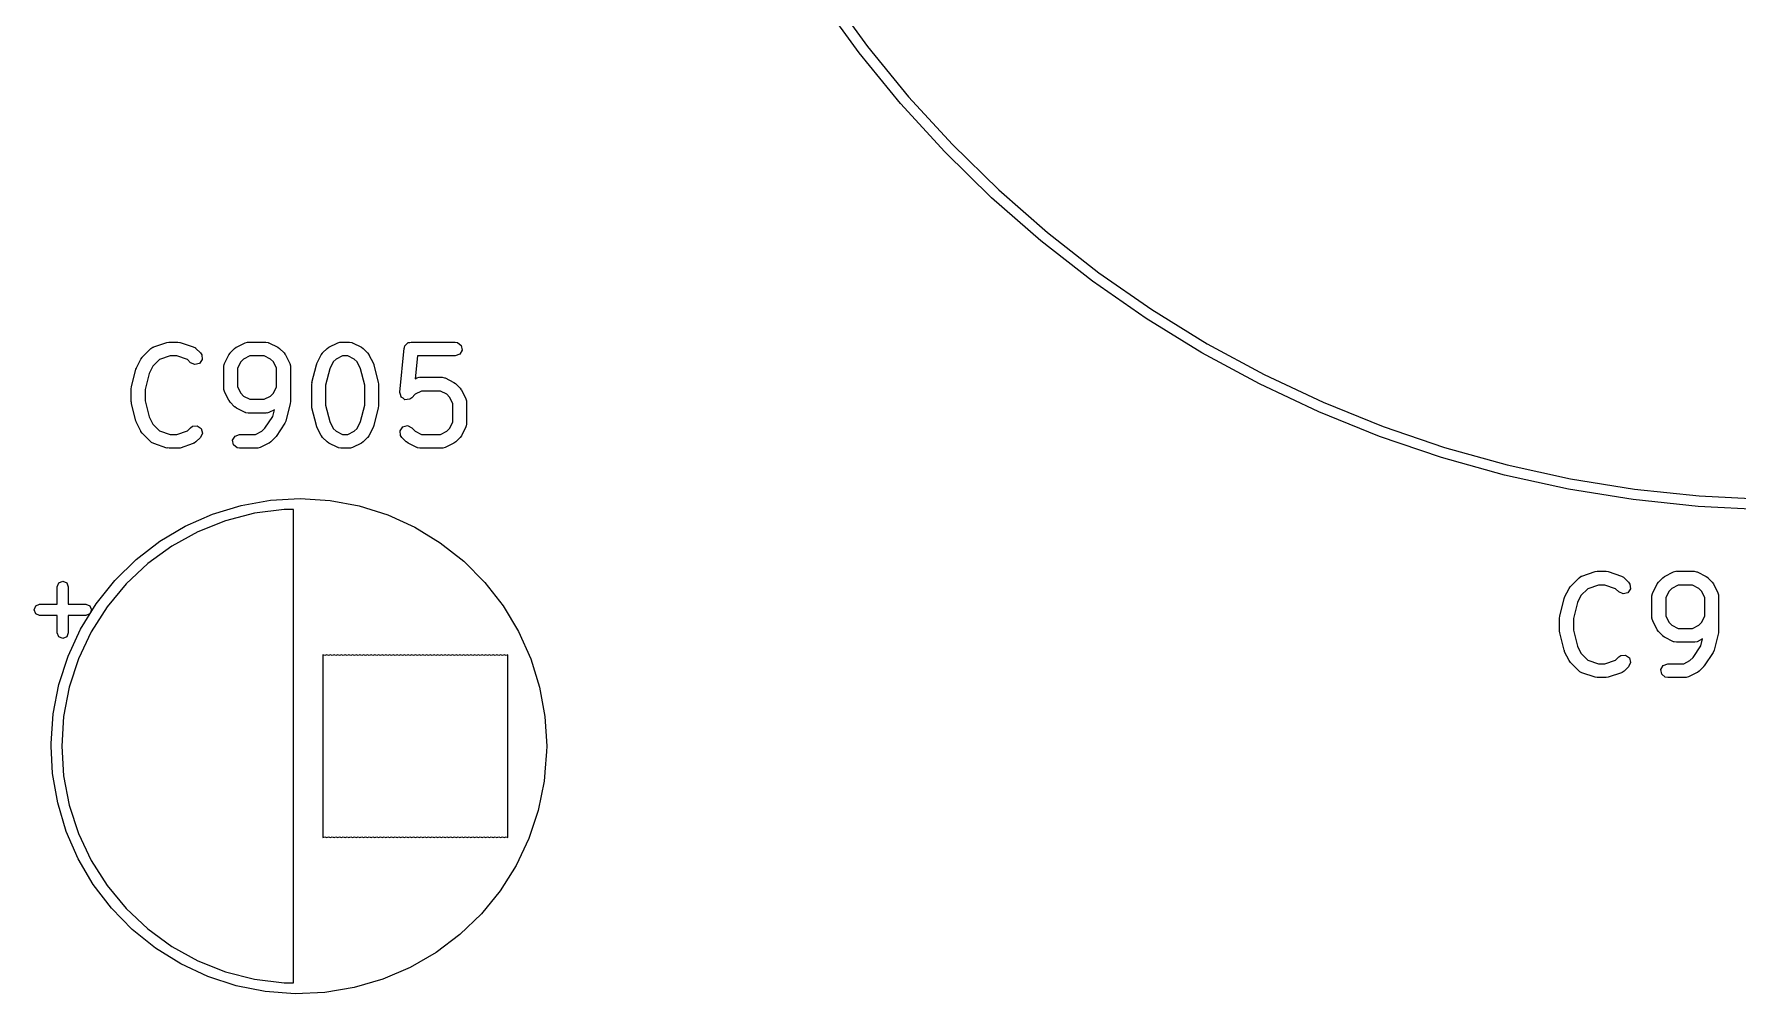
# Model space of a CAD drawing. Extents: x 77.7 to 161.9, y -134 to -51.5.
# Drawn here: x 123.67 to 142.1, y -134 to -123.61 of the extents above; entities that cross this region are included whole.
import ezdxf

# ---------------------------------------------------------------- set-up
doc = ezdxf.new("R2010")
doc.units = 0
doc.layers.add('BLACK', color=7, linetype='CONTINUOUS')

msp = doc.modelspace()

# ---------------------------------------------------------------- linework, layer by layer
at = {"layer": 'BLACK', "linetype": 'CONTINUOUS'}
for p, q in [((132.597, -123.817), (132.181, -123.244)), ((132.276, -123.179), (132.688, -123.747)), ((133.045, -124.366), (132.597, -123.817)), ((132.688, -123.747), (133.132, -124.291)), ((133.522, -124.889), (133.045, -124.366)), ((133.132, -124.291), (133.605, -124.809)), ((134.029, -125.384), (133.522, -124.889)), ((133.605, -124.809), (134.107, -125.3)), ((134.107, -125.3), (134.635, -125.762)), ((134.561, -125.851), (134.029, -125.384)), ((135.12, -126.287), (134.561, -125.851)), ((134.635, -125.762), (135.188, -126.195)), ((135.188, -126.195), (135.764, -126.595)), ((135.701, -126.691), (135.12, -126.287)), ((135.764, -126.595), (136.362, -126.963)), ((136.304, -127.062), (135.701, -126.691)), ((124.966, -126.997), (125.108, -126.949)), ((125.108, -126.949), (125.131, -126.946)), ((125.131, -126.946), (125.132, -126.945)), ((125.132, -126.945), (125.227, -126.945)), ((125.227, -126.945), (125.249, -126.949)), ((125.249, -126.949), (125.251, -126.949)), ((125.251, -126.949), (125.394, -126.997)), ((125.86, -127.001), (125.956, -126.953)), ((125.956, -126.953), (125.981, -126.946)), ((125.981, -126.946), (125.985, -126.947)), ((125.985, -126.947), (125.989, -126.945)), ((125.989, -126.945), (126.18, -126.945)), ((126.18, -126.945), (126.205, -126.95)), ((126.205, -126.95), (126.209, -126.953)), ((126.209, -126.953), (126.213, -126.953)), ((126.213, -126.953), (126.309, -127.001)), ((126.86, -127.001), (126.956, -126.953)), ((126.956, -126.953), (126.981, -126.946)), ((126.981, -126.946), (126.985, -126.947)), ((126.985, -126.947), (126.989, -126.945)), ((126.989, -126.945), (127.085, -126.945)), ((127.085, -126.945), (127.11, -126.95)), ((127.11, -126.95), (127.114, -126.953)), ((127.114, -126.953), (127.118, -126.953)), ((127.118, -126.953), (127.213, -127.001)), ((127.684, -126.988), (127.695, -126.977)), ((127.695, -126.977), (127.703, -126.963)), ((127.703, -126.963), (127.713, -126.959)), ((127.713, -126.959), (127.72, -126.952)), ((127.72, -126.952), (127.736, -126.951)), ((127.736, -126.951), (127.751, -126.945)), ((127.751, -126.945), (128.227, -126.945)), ((128.227, -126.945), (128.253, -126.95)), ((128.253, -126.95), (128.292, -126.983)), ((128.292, -126.983), (128.301, -127.033)), ((136.362, -126.963), (136.979, -127.297)), ((124.779, -127.225), (124.827, -127.13)), ((124.827, -127.13), (124.84, -127.112)), ((124.84, -127.112), (124.841, -127.11)), ((124.841, -127.11), (124.936, -127.015)), ((124.936, -127.015), (124.958, -127)), ((125.03, -127.134), (124.956, -127.208)), ((124.958, -127), (124.962, -127)), ((124.962, -127), (124.966, -126.997)), ((125.144, -127.095), (125.03, -127.134)), ((125.215, -127.095), (125.144, -127.095)), ((125.33, -127.134), (125.215, -127.095)), ((125.365, -127.169), (125.33, -127.134)), ((125.411, -127.19), (125.365, -127.169)), ((125.394, -126.997), (125.417, -127.009)), ((125.417, -127.009), (125.419, -127.013)), ((125.419, -127.013), (125.423, -127.015)), ((125.423, -127.015), (125.471, -127.063)), ((125.49, -127.135), (125.461, -127.177)), ((125.471, -127.063), (125.486, -127.084)), ((125.486, -127.084), (125.49, -127.135)), ((125.732, -127.177), (125.779, -127.082)), ((125.779, -127.082), (125.793, -127.064)), ((125.793, -127.063), (125.841, -127.015)), ((125.793, -127.064), (125.793, -127.063)), ((125.841, -127.015), (125.859, -127.002)), ((125.859, -127.002), (125.86, -127.001)), ((125.908, -127.16), (125.874, -127.229)), ((125.938, -127.13), (125.908, -127.16)), ((126.007, -127.095), (125.938, -127.13)), ((126.162, -127.095), (126.007, -127.095)), ((126.231, -127.13), (126.162, -127.095)), ((126.261, -127.16), (126.231, -127.13)), ((126.295, -127.229), (126.261, -127.16)), ((126.309, -127.001), (126.327, -127.014)), ((126.327, -127.014), (126.328, -127.015)), ((126.328, -127.015), (126.376, -127.063)), ((126.376, -127.063), (126.389, -127.081)), ((126.389, -127.081), (126.39, -127.082)), ((126.39, -127.082), (126.437, -127.177)), ((126.732, -127.177), (126.779, -127.082)), ((126.779, -127.082), (126.793, -127.064)), ((126.793, -127.063), (126.841, -127.015)), ((126.793, -127.064), (126.793, -127.063)), ((126.841, -127.015), (126.859, -127.002)), ((126.859, -127.002), (126.86, -127.001)), ((126.908, -127.16), (126.87, -127.237)), ((126.938, -127.13), (126.908, -127.16)), ((127.007, -127.095), (126.938, -127.13)), ((127.067, -127.095), (127.007, -127.095)), ((127.135, -127.13), (127.067, -127.095)), ((127.166, -127.16), (127.135, -127.13)), ((127.204, -127.237), (127.166, -127.16)), ((127.213, -127.001), (127.231, -127.014)), ((127.231, -127.014), (127.233, -127.015)), ((127.233, -127.015), (127.28, -127.063)), ((127.28, -127.063), (127.293, -127.081)), ((127.293, -127.081), (127.294, -127.082)), ((127.294, -127.082), (127.342, -127.177)), ((127.629, -127.489), (127.677, -127.013)), ((127.677, -127.007), (127.679, -127.005)), ((127.678, -127.009), (127.677, -127.007)), ((127.677, -127.013), (127.678, -127.009)), ((127.679, -127.005), (127.684, -126.988)), ((127.819, -127.095), (127.794, -127.344)), ((128.227, -127.095), (127.819, -127.095)), ((128.276, -127.078), (128.227, -127.095)), ((128.301, -127.033), (128.276, -127.078)), ((136.928, -127.399), (136.304, -127.062)), ((124.726, -127.431), (124.774, -127.24)), ((124.774, -127.24), (124.779, -127.228)), ((124.779, -127.228), (124.779, -127.225)), ((124.917, -127.285), (124.874, -127.458)), ((124.956, -127.208), (124.917, -127.285)), ((125.461, -127.177), (125.411, -127.19)), ((125.724, -127.211), (125.728, -127.185)), ((125.724, -127.449), (125.724, -127.211)), ((125.728, -127.185), (125.731, -127.182)), ((125.731, -127.182), (125.732, -127.177)), ((125.874, -127.229), (125.874, -127.431)), ((126.295, -127.431), (126.295, -127.229)), ((126.437, -127.177), (126.445, -127.202)), ((126.445, -127.202), (126.444, -127.207)), ((126.444, -127.207), (126.445, -127.211)), ((126.445, -127.211), (126.445, -127.592)), ((126.678, -127.383), (126.726, -127.193)), ((126.726, -127.193), (126.731, -127.181)), ((126.731, -127.181), (126.732, -127.177)), ((126.87, -127.237), (126.826, -127.411)), ((127.248, -127.411), (127.204, -127.237)), ((127.342, -127.177), (127.346, -127.19)), ((127.346, -127.19), (127.348, -127.193)), ((127.348, -127.193), (127.395, -127.383)), ((127.794, -127.344), (127.813, -127.334)), ((127.813, -127.334), (127.838, -127.327)), ((127.838, -127.327), (127.842, -127.328)), ((127.842, -127.328), (127.846, -127.326)), ((127.846, -127.326), (128.085, -127.326)), ((128.085, -127.326), (128.11, -127.331)), ((128.11, -127.331), (128.114, -127.334)), ((128.114, -127.334), (128.118, -127.334)), ((128.118, -127.334), (128.213, -127.382)), ((136.979, -127.297), (137.615, -127.596)), ((124.724, -127.449), (124.726, -127.434)), ((124.724, -127.592), (124.724, -127.449)), ((124.726, -127.434), (124.726, -127.431)), ((124.874, -127.458), (124.874, -127.583)), ((125.725, -127.453), (125.724, -127.449)), ((125.724, -127.458), (125.725, -127.453)), ((125.732, -127.482), (125.724, -127.458)), ((125.779, -127.578), (125.732, -127.482)), ((125.874, -127.431), (125.908, -127.5)), ((125.908, -127.5), (125.938, -127.53)), ((125.938, -127.53), (126.007, -127.564)), ((126.162, -127.564), (126.231, -127.53)), ((126.231, -127.53), (126.261, -127.5)), ((126.261, -127.5), (126.295, -127.431)), ((126.676, -127.401), (126.679, -127.387)), ((126.676, -127.639), (126.676, -127.401)), ((126.679, -127.387), (126.678, -127.383)), ((126.826, -127.411), (126.826, -127.63)), ((127.248, -127.63), (127.248, -127.411)), ((127.395, -127.383), (127.396, -127.398)), ((127.396, -127.398), (127.398, -127.401)), ((127.398, -127.401), (127.398, -127.639)), ((127.629, -127.49), (127.629, -127.489)), ((127.635, -127.514), (127.629, -127.49)), ((127.629, -127.49), (127.629, -127.49)), ((127.642, -127.539), (127.635, -127.514)), ((127.642, -127.54), (127.642, -127.539)), ((127.642, -127.539), (127.642, -127.539)), ((127.796, -127.511), (127.757, -127.55)), ((127.864, -127.476), (127.796, -127.511)), ((128.067, -127.476), (127.864, -127.476)), ((128.135, -127.511), (128.067, -127.476)), ((128.166, -127.541), (128.135, -127.511)), ((128.213, -127.382), (128.231, -127.395)), ((128.231, -127.395), (128.233, -127.396)), ((128.233, -127.396), (128.28, -127.444)), ((128.28, -127.444), (128.293, -127.462)), ((128.293, -127.462), (128.294, -127.463)), ((128.294, -127.463), (128.342, -127.558)), ((137.568, -127.701), (136.928, -127.399)), ((124.725, -127.595), (124.724, -127.592)), ((124.726, -127.61), (124.725, -127.595)), ((124.774, -127.8), (124.726, -127.61)), ((124.874, -127.583), (124.917, -127.756)), ((125.781, -127.579), (125.779, -127.578)), ((125.793, -127.597), (125.781, -127.579)), ((125.841, -127.645), (125.793, -127.597)), ((125.842, -127.646), (125.841, -127.645)), ((125.861, -127.659), (125.842, -127.646)), ((125.956, -127.707), (125.861, -127.659)), ((125.96, -127.707), (125.956, -127.707)), ((125.964, -127.71), (125.96, -127.707)), ((125.989, -127.714), (125.964, -127.71)), ((126.18, -127.714), (125.989, -127.714)), ((126.007, -127.564), (126.162, -127.564)), ((126.184, -127.713), (126.18, -127.714)), ((126.188, -127.714), (126.184, -127.713)), ((126.213, -127.707), (126.188, -127.714)), ((126.272, -127.677), (126.213, -127.707)), ((126.253, -127.751), (126.272, -127.677)), ((126.443, -127.61), (126.395, -127.8)), ((126.445, -127.592), (126.443, -127.607)), ((126.443, -127.607), (126.443, -127.61)), ((126.677, -127.643), (126.676, -127.639)), ((126.678, -127.658), (126.677, -127.643)), ((126.726, -127.848), (126.678, -127.658)), ((126.826, -127.63), (126.87, -127.804)), ((127.204, -127.804), (127.248, -127.63)), ((127.395, -127.658), (127.348, -127.848)), ((127.398, -127.639), (127.395, -127.654)), ((127.395, -127.654), (127.395, -127.658)), ((127.663, -127.554), (127.642, -127.54)), ((127.683, -127.569), (127.663, -127.554)), ((127.684, -127.569), (127.683, -127.569)), ((127.709, -127.567), (127.684, -127.569)), ((127.684, -127.569), (127.684, -127.569)), ((127.734, -127.565), (127.709, -127.567)), ((127.735, -127.565), (127.734, -127.565)), ((127.757, -127.55), (127.735, -127.565)), ((127.735, -127.565), (127.735, -127.565)), ((128.2, -127.61), (128.166, -127.541)), ((128.2, -127.812), (128.2, -127.61)), ((128.342, -127.558), (128.35, -127.583)), ((128.35, -127.583), (128.348, -127.588)), ((128.348, -127.588), (128.35, -127.592)), ((128.35, -127.592), (128.35, -127.83)), ((138.225, -127.966), (137.568, -127.701)), ((137.615, -127.596), (138.265, -127.858)), ((124.776, -127.803), (124.774, -127.8)), ((124.779, -127.816), (124.776, -127.803)), ((124.827, -127.911), (124.779, -127.816)), ((124.917, -127.756), (124.956, -127.833)), ((124.956, -127.833), (125.03, -127.907)), ((125.03, -127.907), (125.144, -127.945)), ((125.215, -127.945), (125.33, -127.907)), ((125.33, -127.907), (125.365, -127.872)), ((125.365, -127.872), (125.386, -127.857)), ((125.386, -127.857), (125.437, -127.853)), ((125.437, -127.853), (125.479, -127.882)), ((125.479, -127.882), (125.493, -127.932)), ((126.135, -127.911), (126.169, -127.877)), ((126.169, -127.877), (126.253, -127.751)), ((126.385, -127.824), (126.29, -127.967)), ((126.395, -127.8), (126.385, -127.823)), ((126.385, -127.823), (126.385, -127.824)), ((126.728, -127.851), (126.726, -127.848)), ((126.732, -127.863), (126.728, -127.851)), ((126.779, -127.959), (126.732, -127.863)), ((126.87, -127.804), (126.908, -127.881)), ((126.908, -127.881), (126.938, -127.911)), ((127.135, -127.911), (127.166, -127.881)), ((127.166, -127.881), (127.204, -127.804)), ((127.342, -127.863), (127.294, -127.959)), ((127.348, -127.848), (127.342, -127.86)), ((127.342, -127.86), (127.342, -127.863)), ((127.631, -127.906), (127.661, -127.864)), ((127.636, -127.957), (127.631, -127.906)), ((127.661, -127.864), (127.71, -127.85)), ((127.71, -127.85), (127.757, -127.872)), ((127.757, -127.872), (127.796, -127.911)), ((128.135, -127.911), (128.166, -127.881)), ((128.166, -127.881), (128.2, -127.812)), ((128.342, -127.863), (128.294, -127.959)), ((128.343, -127.859), (128.342, -127.863)), ((128.345, -127.856), (128.343, -127.859)), ((128.35, -127.83), (128.345, -127.856)), ((138.265, -127.858), (138.93, -128.085)), ((124.828, -127.912), (124.827, -127.911)), ((124.841, -127.931), (124.828, -127.912)), ((124.936, -128.026), (124.841, -127.931)), ((124.94, -128.028), (124.936, -128.026)), ((124.943, -128.032), (124.94, -128.028)), ((124.966, -128.044), (124.943, -128.032)), ((125.108, -128.092), (124.966, -128.044)), ((125.11, -128.091), (125.108, -128.092)), ((125.132, -128.095), (125.11, -128.091)), ((125.144, -127.945), (125.215, -127.945)), ((125.394, -128.044), (125.251, -128.092)), ((125.397, -128.041), (125.394, -128.044)), ((125.402, -128.041), (125.397, -128.041)), ((125.423, -128.026), (125.402, -128.041)), ((125.471, -127.978), (125.423, -128.026)), ((125.493, -127.932), (125.471, -127.978)), ((125.82, -128.007), (125.846, -127.963)), ((125.829, -128.058), (125.82, -128.007)), ((125.868, -128.091), (125.829, -128.058)), ((125.846, -127.963), (125.894, -127.945)), ((125.894, -128.095), (125.868, -128.091)), ((125.894, -127.945), (126.067, -127.945)), ((126.067, -127.945), (126.135, -127.911)), ((126.118, -128.087), (126.093, -128.095)), ((126.213, -128.04), (126.118, -128.087)), ((126.214, -128.039), (126.213, -128.04)), ((126.233, -128.026), (126.214, -128.039)), ((126.28, -127.978), (126.233, -128.026)), ((126.282, -127.975), (126.28, -127.978)), ((126.29, -127.967), (126.282, -127.975)), ((126.781, -127.96), (126.779, -127.959)), ((126.793, -127.978), (126.781, -127.96)), ((126.841, -128.026), (126.793, -127.978)), ((126.842, -128.026), (126.841, -128.026)), ((126.861, -128.04), (126.842, -128.026)), ((126.956, -128.087), (126.861, -128.04)), ((126.938, -127.911), (127.007, -127.945)), ((126.96, -128.088), (126.956, -128.087)), ((126.964, -128.091), (126.96, -128.088)), ((126.989, -128.095), (126.964, -128.091)), ((127.007, -127.945), (127.067, -127.945)), ((127.067, -127.945), (127.135, -127.911)), ((127.118, -128.087), (127.093, -128.095)), ((127.213, -128.04), (127.118, -128.087)), ((127.214, -128.039), (127.213, -128.04)), ((127.233, -128.026), (127.214, -128.039)), ((127.28, -127.978), (127.233, -128.026)), ((127.281, -127.977), (127.28, -127.978)), ((127.294, -127.959), (127.281, -127.977)), ((127.651, -127.978), (127.636, -127.957)), ((127.698, -128.026), (127.651, -127.978)), ((127.7, -128.026), (127.698, -128.026)), ((127.718, -128.04), (127.7, -128.026)), ((127.813, -128.087), (127.718, -128.04)), ((127.796, -127.911), (127.864, -127.945)), ((127.817, -128.088), (127.813, -128.087)), ((127.821, -128.091), (127.817, -128.088)), ((127.846, -128.095), (127.821, -128.091)), ((127.864, -127.945), (128.067, -127.945)), ((128.067, -127.945), (128.135, -127.911)), ((128.118, -128.087), (128.093, -128.095)), ((128.213, -128.04), (128.118, -128.087)), ((128.214, -128.039), (128.213, -128.04)), ((128.233, -128.026), (128.214, -128.039)), ((128.28, -127.978), (128.233, -128.026)), ((128.281, -127.977), (128.28, -127.978)), ((128.294, -127.959), (128.281, -127.977)), ((138.896, -128.195), (138.225, -127.966)), ((138.93, -128.085), (139.606, -128.273)), ((125.227, -128.095), (125.132, -128.095)), ((125.229, -128.095), (125.227, -128.095)), ((125.251, -128.092), (125.229, -128.095)), ((126.085, -128.095), (125.894, -128.095)), ((126.089, -128.094), (126.085, -128.095)), ((126.093, -128.095), (126.089, -128.094)), ((127.085, -128.095), (126.989, -128.095)), ((127.089, -128.094), (127.085, -128.095)), ((127.093, -128.095), (127.089, -128.094)), ((128.085, -128.095), (127.846, -128.095)), ((128.089, -128.094), (128.085, -128.095)), ((128.093, -128.095), (128.089, -128.094)), ((139.578, -128.385), (138.896, -128.195)), ((139.606, -128.273), (140.291, -128.424)), ((140.27, -128.537), (139.578, -128.385)), ((140.291, -128.424), (140.984, -128.536)), ((126.229, -128.656), (126.551, -128.638)), ((126.551, -128.638), (126.873, -128.659)), ((140.969, -128.65), (140.27, -128.537)), ((140.984, -128.536), (141.682, -128.61)), ((141.682, -128.61), (142.383, -128.644)), ((125.308, -128.937), (125.603, -128.806)), ((125.603, -128.806), (125.911, -128.712)), ((126.056, -128.798), (125.744, -128.878)), ((125.911, -128.712), (126.229, -128.656)), ((126.376, -128.758), (126.056, -128.798)), ((126.477, -128.758), (126.376, -128.758)), ((126.477, -133.878), (126.477, -128.758)), ((126.873, -128.659), (127.19, -128.719)), ((127.19, -128.719), (127.497, -128.816)), ((127.497, -128.816), (127.791, -128.95)), ((141.673, -128.724), (140.969, -128.65)), ((142.381, -128.759), (141.673, -128.724)), ((125.031, -129.101), (125.308, -128.937)), ((125.445, -128.997), (125.162, -129.152)), ((125.744, -128.878), (125.445, -128.997)), ((127.791, -128.95), (128.066, -129.117)), ((124.775, -129.298), (125.031, -129.101)), ((125.162, -129.152), (124.902, -129.342)), ((128.066, -129.117), (128.32, -129.317)), ((124.545, -129.525), (124.775, -129.298)), ((124.902, -129.342), (124.667, -129.562)), ((128.32, -129.317), (128.547, -129.546)), ((123.922, -129.593), (123.94, -129.551)), ((123.94, -129.551), (123.982, -129.533)), ((123.982, -129.533), (124.025, -129.551)), ((124.025, -129.551), (124.042, -129.593)), ((124.344, -129.777), (124.545, -129.525)), ((124.667, -129.562), (124.462, -129.81)), ((128.547, -129.546), (128.746, -129.8)), ((140.29, -129.59), (140.385, -129.495)), ((140.385, -129.495), (140.407, -129.48)), ((140.407, -129.48), (140.411, -129.48)), ((140.411, -129.48), (140.415, -129.477)), ((140.415, -129.477), (140.558, -129.429)), ((140.558, -129.429), (140.58, -129.426)), ((140.58, -129.426), (140.581, -129.425)), ((140.581, -129.425), (140.676, -129.425)), ((140.676, -129.425), (140.699, -129.429)), ((140.699, -129.429), (140.7, -129.429)), ((140.7, -129.429), (140.843, -129.477)), ((140.843, -129.477), (140.866, -129.489)), ((140.866, -129.489), (140.868, -129.493)), ((140.868, -129.493), (140.872, -129.495)), ((140.872, -129.495), (140.92, -129.543)), ((140.92, -129.543), (140.935, -129.564)), ((140.935, -129.564), (140.939, -129.615)), ((141.181, -129.657), (141.228, -129.562)), ((141.228, -129.562), (141.242, -129.544)), ((141.242, -129.543), (141.29, -129.495)), ((141.242, -129.544), (141.242, -129.543)), ((141.29, -129.495), (141.308, -129.482)), ((141.308, -129.482), (141.31, -129.481)), ((141.31, -129.481), (141.405, -129.433)), ((141.405, -129.433), (141.43, -129.426)), ((141.43, -129.426), (141.434, -129.427)), ((141.434, -129.427), (141.438, -129.425)), ((141.438, -129.425), (141.629, -129.425)), ((141.629, -129.425), (141.655, -129.43)), ((141.655, -129.43), (141.658, -129.433)), ((141.658, -129.433), (141.662, -129.433)), ((141.662, -129.433), (141.758, -129.481)), ((141.758, -129.481), (141.776, -129.494)), ((141.776, -129.494), (141.777, -129.495)), ((141.777, -129.495), (141.825, -129.543)), ((141.825, -129.543), (141.838, -129.561)), ((141.838, -129.561), (141.839, -129.562)), ((141.839, -129.562), (141.886, -129.657)), ((123.922, -129.783), (123.922, -129.593)), ((124.042, -129.593), (124.042, -129.783)), ((140.175, -129.911), (140.223, -129.72)), ((140.223, -129.72), (140.228, -129.708)), ((140.228, -129.705), (140.276, -129.61)), ((140.228, -129.708), (140.228, -129.705)), ((140.276, -129.61), (140.289, -129.592)), ((140.289, -129.592), (140.29, -129.59)), ((140.405, -129.688), (140.366, -129.765)), ((140.479, -129.614), (140.405, -129.688)), ((140.593, -129.575), (140.479, -129.614)), ((140.664, -129.575), (140.593, -129.575)), ((140.779, -129.614), (140.664, -129.575)), ((140.814, -129.649), (140.779, -129.614)), ((140.86, -129.67), (140.814, -129.649)), ((140.91, -129.657), (140.86, -129.67)), ((140.939, -129.615), (140.91, -129.657)), ((141.173, -129.691), (141.177, -129.665)), ((141.173, -129.929), (141.173, -129.691)), ((141.177, -129.665), (141.18, -129.662)), ((141.18, -129.662), (141.181, -129.657)), ((141.357, -129.64), (141.323, -129.709)), ((141.323, -129.709), (141.323, -129.911)), ((141.388, -129.61), (141.357, -129.64)), ((141.456, -129.575), (141.388, -129.61)), ((141.611, -129.575), (141.456, -129.575)), ((141.68, -129.61), (141.611, -129.575)), ((141.71, -129.64), (141.68, -129.61)), ((141.744, -129.709), (141.71, -129.64)), ((141.744, -129.911), (141.744, -129.709)), ((141.886, -129.657), (141.894, -129.682)), ((141.894, -129.682), (141.893, -129.687)), ((141.893, -129.687), (141.894, -129.691)), ((141.894, -129.691), (141.894, -130.072)), ((123.672, -129.843), (123.69, -129.801)), ((123.69, -129.885), (123.672, -129.843)), ((123.69, -129.801), (123.732, -129.783)), ((123.732, -129.903), (123.69, -129.885)), ((123.732, -129.783), (123.922, -129.783)), ((123.922, -129.903), (123.732, -129.903)), ((123.922, -130.093), (123.922, -129.903)), ((124.042, -129.783), (124.232, -129.783)), ((124.232, -129.903), (124.042, -129.903)), ((124.042, -129.903), (124.042, -130.093)), ((124.175, -130.052), (124.344, -129.777)), ((124.232, -129.783), (124.275, -129.801)), ((124.275, -129.885), (124.232, -129.903)), ((124.275, -129.801), (124.292, -129.843)), ((124.292, -129.843), (124.275, -129.885)), ((124.462, -129.81), (124.289, -130.082)), ((128.746, -129.8), (128.912, -130.076)), ((140.173, -129.929), (140.176, -129.914)), ((140.173, -130.072), (140.173, -129.929)), ((140.176, -129.914), (140.175, -129.911)), ((140.366, -129.765), (140.323, -129.938)), ((141.174, -129.933), (141.173, -129.929)), ((141.173, -129.938), (141.174, -129.933)), ((141.323, -129.911), (141.357, -129.98)), ((141.71, -129.98), (141.744, -129.911)), ((123.94, -130.135), (123.922, -130.093)), ((124.042, -130.093), (124.025, -130.135)), ((124.04, -130.344), (124.175, -130.052)), ((124.289, -130.082), (124.152, -130.374)), ((128.912, -130.076), (129.044, -130.371)), ((140.174, -130.075), (140.173, -130.072)), ((140.175, -130.09), (140.174, -130.075)), ((140.223, -130.28), (140.175, -130.09)), ((140.323, -129.938), (140.323, -130.063)), ((140.323, -130.063), (140.366, -130.236)), ((141.181, -129.962), (141.173, -129.938)), ((141.228, -130.058), (141.181, -129.962)), ((141.23, -130.059), (141.228, -130.058)), ((141.242, -130.077), (141.23, -130.059)), ((141.29, -130.125), (141.242, -130.077)), ((141.357, -129.98), (141.388, -130.01)), ((141.388, -130.01), (141.456, -130.044)), ((141.456, -130.044), (141.611, -130.044)), ((141.611, -130.044), (141.68, -130.01)), ((141.68, -130.01), (141.71, -129.98)), ((141.892, -130.09), (141.844, -130.28)), ((141.894, -130.072), (141.892, -130.087)), ((141.892, -130.087), (141.892, -130.09)), ((123.982, -130.153), (123.94, -130.135)), ((124.025, -130.135), (123.982, -130.153)), ((140.225, -130.283), (140.223, -130.28)), ((140.228, -130.296), (140.225, -130.283)), ((140.276, -130.391), (140.228, -130.296)), ((140.366, -130.236), (140.405, -130.313)), ((141.292, -130.126), (141.29, -130.125)), ((141.31, -130.139), (141.292, -130.126)), ((141.405, -130.187), (141.31, -130.139)), ((141.409, -130.187), (141.405, -130.187)), ((141.413, -130.19), (141.409, -130.187)), ((141.438, -130.194), (141.413, -130.19)), ((141.629, -130.194), (141.438, -130.194)), ((141.618, -130.357), (141.702, -130.231)), ((141.633, -130.193), (141.629, -130.194)), ((141.637, -130.194), (141.633, -130.193)), ((141.662, -130.187), (141.637, -130.194)), ((141.721, -130.157), (141.662, -130.187)), ((141.702, -130.231), (141.721, -130.157)), ((141.844, -130.28), (141.834, -130.303)), ((141.834, -130.303), (141.834, -130.304)), ((123.941, -130.652), (124.04, -130.344)), ((124.152, -130.374), (124.052, -130.68)), ((126.817, -130.338), (126.797, -130.33)), ((126.797, -130.33), (126.797, -132.306)), ((126.837, -130.33), (126.817, -130.338)), ((126.857, -130.338), (126.837, -130.33)), ((126.877, -130.33), (126.857, -130.338)), ((126.897, -130.338), (126.877, -130.33)), ((126.917, -130.33), (126.897, -130.338)), ((126.937, -130.338), (126.917, -130.33)), ((126.957, -130.33), (126.937, -130.338)), ((126.977, -130.338), (126.957, -130.33)), ((126.997, -130.33), (126.977, -130.338)), ((127.017, -130.338), (126.997, -130.33)), ((127.037, -130.33), (127.017, -130.338)), ((127.057, -130.338), (127.037, -130.33)), ((127.077, -130.33), (127.057, -130.338)), ((127.097, -130.338), (127.077, -130.33)), ((127.117, -130.33), (127.097, -130.338)), ((127.137, -130.338), (127.117, -130.33)), ((127.157, -130.33), (127.137, -130.338)), ((127.177, -130.338), (127.157, -130.33)), ((127.197, -130.33), (127.177, -130.338)), ((127.217, -130.338), (127.197, -130.33)), ((127.237, -130.33), (127.217, -130.338)), ((127.258, -130.338), (127.237, -130.33)), ((127.278, -130.33), (127.258, -130.338)), ((127.298, -130.338), (127.278, -130.33)), ((127.318, -130.33), (127.298, -130.338)), ((127.338, -130.338), (127.318, -130.33)), ((127.358, -130.33), (127.338, -130.338)), ((127.378, -130.338), (127.358, -130.33)), ((127.398, -130.33), (127.378, -130.338)), ((127.418, -130.338), (127.398, -130.33)), ((127.438, -130.33), (127.418, -130.338)), ((127.458, -130.338), (127.438, -130.33)), ((127.478, -130.33), (127.458, -130.338)), ((127.498, -130.338), (127.478, -130.33)), ((127.518, -130.33), (127.498, -130.338)), ((127.538, -130.338), (127.518, -130.33)), ((127.558, -130.33), (127.538, -130.338)), ((127.578, -130.338), (127.558, -130.33)), ((127.598, -130.33), (127.578, -130.338)), ((127.618, -130.338), (127.598, -130.33)), ((127.638, -130.33), (127.618, -130.338)), ((127.658, -130.338), (127.638, -130.33)), ((127.678, -130.33), (127.658, -130.338)), ((127.698, -130.338), (127.678, -130.33)), ((127.718, -130.33), (127.698, -130.338)), ((127.738, -130.338), (127.718, -130.33)), ((127.758, -130.33), (127.738, -130.338)), ((127.778, -130.338), (127.758, -130.33)), ((127.798, -130.33), (127.778, -130.338)), ((127.818, -130.338), (127.798, -130.33)), ((127.838, -130.33), (127.818, -130.338)), ((127.858, -130.338), (127.838, -130.33)), ((127.878, -130.33), (127.858, -130.338)), ((127.898, -130.338), (127.878, -130.33)), ((127.918, -130.33), (127.898, -130.338)), ((127.938, -130.338), (127.918, -130.33)), ((127.958, -130.33), (127.938, -130.338)), ((127.978, -130.338), (127.958, -130.33)), ((127.998, -130.33), (127.978, -130.338)), ((128.018, -130.338), (127.998, -130.33)), ((128.038, -130.33), (128.018, -130.338)), ((128.058, -130.338), (128.038, -130.33)), ((128.078, -130.33), (128.058, -130.338)), ((128.098, -130.338), (128.078, -130.33)), ((128.118, -130.33), (128.098, -130.338)), ((128.138, -130.338), (128.118, -130.33)), ((128.158, -130.33), (128.138, -130.338)), ((128.178, -130.338), (128.158, -130.33)), ((128.198, -130.33), (128.178, -130.338)), ((128.218, -130.338), (128.198, -130.33)), ((128.238, -130.33), (128.218, -130.338)), ((128.258, -130.338), (128.238, -130.33)), ((128.278, -130.33), (128.258, -130.338)), ((128.298, -130.338), (128.278, -130.33)), ((128.318, -130.33), (128.298, -130.338)), ((128.338, -130.338), (128.318, -130.33)), ((128.358, -130.33), (128.338, -130.338)), ((128.378, -130.338), (128.358, -130.33)), ((128.398, -130.33), (128.378, -130.338)), ((128.418, -130.338), (128.398, -130.33)), ((128.438, -130.33), (128.418, -130.338)), ((128.458, -130.338), (128.438, -130.33)), ((128.478, -130.33), (128.458, -130.338)), ((128.498, -130.338), (128.478, -130.33)), ((128.518, -130.33), (128.498, -130.338)), ((128.538, -130.338), (128.518, -130.33)), ((128.558, -130.33), (128.538, -130.338)), ((128.578, -130.338), (128.558, -130.33)), ((128.598, -130.33), (128.578, -130.338)), ((128.618, -130.338), (128.598, -130.33)), ((128.638, -130.33), (128.618, -130.338)), ((128.658, -130.338), (128.638, -130.33)), ((128.678, -130.33), (128.658, -130.338)), ((128.698, -130.338), (128.678, -130.33)), ((128.718, -130.33), (128.698, -130.338)), ((128.738, -130.338), (128.718, -130.33)), ((128.758, -130.33), (128.738, -130.338)), ((128.778, -130.338), (128.758, -130.33)), ((128.798, -130.33), (128.778, -130.338)), ((128.798, -132.306), (128.798, -130.33)), ((129.044, -130.371), (129.14, -130.679)), ((140.277, -130.392), (140.276, -130.391)), ((140.29, -130.411), (140.277, -130.392)), ((140.385, -130.506), (140.29, -130.411)), ((140.405, -130.313), (140.479, -130.387)), ((140.479, -130.387), (140.593, -130.425)), ((140.593, -130.425), (140.664, -130.425)), ((140.664, -130.425), (140.779, -130.387)), ((140.779, -130.387), (140.814, -130.352)), ((140.814, -130.352), (140.835, -130.337)), ((140.835, -130.337), (140.886, -130.333)), ((140.92, -130.458), (140.872, -130.506)), ((140.886, -130.333), (140.928, -130.362)), ((140.942, -130.412), (140.92, -130.458)), ((140.928, -130.362), (140.942, -130.412)), ((141.269, -130.487), (141.295, -130.443)), ((141.278, -130.538), (141.269, -130.487)), ((141.295, -130.443), (141.343, -130.425)), ((141.343, -130.425), (141.516, -130.425)), ((141.516, -130.425), (141.584, -130.391)), ((141.584, -130.391), (141.618, -130.357)), ((141.73, -130.458), (141.682, -130.506)), ((141.731, -130.455), (141.73, -130.458)), ((141.739, -130.447), (141.731, -130.455)), ((141.834, -130.304), (141.739, -130.447)), ((123.88, -130.968), (123.941, -130.652)), ((140.389, -130.508), (140.385, -130.506)), ((140.392, -130.512), (140.389, -130.508)), ((140.415, -130.524), (140.392, -130.512)), ((140.558, -130.572), (140.415, -130.524)), ((140.559, -130.571), (140.558, -130.572)), ((140.581, -130.575), (140.559, -130.571)), ((140.676, -130.575), (140.581, -130.575)), ((140.678, -130.575), (140.676, -130.575)), ((140.7, -130.572), (140.678, -130.575)), ((140.843, -130.524), (140.7, -130.572)), ((140.847, -130.521), (140.843, -130.524)), ((140.851, -130.521), (140.847, -130.521)), ((140.872, -130.506), (140.851, -130.521)), ((141.317, -130.571), (141.278, -130.538)), ((141.343, -130.575), (141.317, -130.571)), ((141.534, -130.575), (141.343, -130.575)), ((141.538, -130.574), (141.534, -130.575)), ((141.542, -130.575), (141.538, -130.574)), ((141.567, -130.567), (141.542, -130.575)), ((141.662, -130.52), (141.567, -130.567)), ((141.664, -130.519), (141.662, -130.52)), ((141.682, -130.506), (141.664, -130.519)), ((124.052, -130.68), (123.992, -130.997)), ((129.14, -130.679), (129.197, -130.996)), ((123.857, -131.29), (123.88, -130.968)), ((123.992, -130.997), (123.972, -131.318)), ((129.197, -130.996), (129.217, -131.318)), ((123.858, -131.318), (123.857, -131.29)), ((123.873, -131.612), (123.858, -131.318)), ((123.972, -131.318), (123.992, -131.639)), ((129.216, -131.374), (129.198, -131.6)), ((129.217, -131.318), (129.216, -131.374)), ((123.928, -131.93), (123.873, -131.612)), ((123.992, -131.639), (124.052, -131.956)), ((129.19, -131.696), (129.126, -132.012)), ((129.198, -131.602), (129.19, -131.696)), ((129.198, -131.6), (129.198, -131.602)), ((129.198, -131.602), (129.198, -131.602)), ((124.02, -132.239), (123.928, -131.93)), ((124.052, -131.956), (124.152, -132.262)), ((129.126, -132.012), (129.024, -132.318)), ((124.149, -132.535), (124.02, -132.239)), ((124.152, -132.262), (124.289, -132.554)), ((126.797, -132.306), (126.817, -132.298)), ((126.817, -132.298), (126.837, -132.306)), ((126.837, -132.306), (126.857, -132.298)), ((126.857, -132.298), (126.877, -132.306)), ((126.877, -132.306), (126.897, -132.298)), ((126.897, -132.298), (126.917, -132.306)), ((126.917, -132.306), (126.937, -132.298)), ((126.937, -132.298), (126.957, -132.306)), ((126.957, -132.306), (126.977, -132.298)), ((126.977, -132.298), (126.997, -132.306)), ((126.997, -132.306), (127.017, -132.298)), ((127.017, -132.298), (127.037, -132.306)), ((127.037, -132.306), (127.057, -132.298)), ((127.057, -132.298), (127.077, -132.306)), ((127.077, -132.306), (127.097, -132.298)), ((127.097, -132.298), (127.117, -132.306)), ((127.117, -132.306), (127.137, -132.298)), ((127.137, -132.298), (127.157, -132.306)), ((127.157, -132.306), (127.177, -132.298)), ((127.177, -132.298), (127.197, -132.306)), ((127.197, -132.306), (127.217, -132.298)), ((127.217, -132.298), (127.237, -132.306)), ((127.237, -132.306), (127.258, -132.298)), ((127.258, -132.298), (127.278, -132.306)), ((127.278, -132.306), (127.298, -132.298)), ((127.298, -132.298), (127.318, -132.306)), ((127.318, -132.306), (127.338, -132.298)), ((127.338, -132.298), (127.358, -132.306)), ((127.358, -132.306), (127.378, -132.298)), ((127.378, -132.298), (127.398, -132.306)), ((127.398, -132.306), (127.418, -132.298)), ((127.418, -132.298), (127.438, -132.306)), ((127.438, -132.306), (127.458, -132.298)), ((127.458, -132.298), (127.478, -132.306)), ((127.478, -132.306), (127.498, -132.298)), ((127.498, -132.298), (127.518, -132.306)), ((127.518, -132.306), (127.538, -132.298)), ((127.538, -132.298), (127.558, -132.306)), ((127.558, -132.306), (127.578, -132.298)), ((127.578, -132.298), (127.598, -132.306)), ((127.598, -132.306), (127.618, -132.298)), ((127.618, -132.298), (127.638, -132.306)), ((127.638, -132.306), (127.658, -132.298)), ((127.658, -132.298), (127.678, -132.306)), ((127.678, -132.306), (127.698, -132.298)), ((127.698, -132.298), (127.718, -132.306)), ((127.718, -132.306), (127.738, -132.298)), ((127.738, -132.298), (127.758, -132.306)), ((127.758, -132.306), (127.778, -132.298)), ((127.778, -132.298), (127.798, -132.306)), ((127.798, -132.306), (127.818, -132.298)), ((127.818, -132.298), (127.838, -132.306)), ((127.838, -132.306), (127.858, -132.298)), ((127.858, -132.298), (127.878, -132.306)), ((127.878, -132.306), (127.898, -132.298)), ((127.898, -132.298), (127.918, -132.306)), ((127.918, -132.306), (127.938, -132.298)), ((127.938, -132.298), (127.958, -132.306)), ((127.958, -132.306), (127.978, -132.298)), ((127.978, -132.298), (127.998, -132.306)), ((127.998, -132.306), (128.018, -132.298)), ((128.018, -132.298), (128.038, -132.306)), ((128.038, -132.306), (128.058, -132.298)), ((128.058, -132.298), (128.078, -132.306)), ((128.078, -132.306), (128.098, -132.298)), ((128.098, -132.298), (128.118, -132.306)), ((128.118, -132.306), (128.138, -132.298)), ((128.138, -132.298), (128.158, -132.306)), ((128.158, -132.306), (128.178, -132.298)), ((128.178, -132.298), (128.198, -132.306)), ((128.198, -132.306), (128.218, -132.298)), ((128.218, -132.298), (128.238, -132.306)), ((128.238, -132.306), (128.258, -132.298)), ((128.258, -132.298), (128.278, -132.306)), ((128.278, -132.306), (128.298, -132.298)), ((128.298, -132.298), (128.318, -132.306)), ((128.318, -132.306), (128.338, -132.298)), ((128.338, -132.298), (128.358, -132.306)), ((128.358, -132.306), (128.378, -132.298)), ((128.378, -132.298), (128.398, -132.306)), ((128.398, -132.306), (128.418, -132.298)), ((128.418, -132.298), (128.438, -132.306)), ((128.438, -132.306), (128.458, -132.298)), ((128.458, -132.298), (128.478, -132.306)), ((128.478, -132.306), (128.498, -132.298)), ((128.498, -132.298), (128.518, -132.306)), ((128.518, -132.306), (128.538, -132.298)), ((128.538, -132.298), (128.558, -132.306)), ((128.558, -132.306), (128.578, -132.298)), ((128.578, -132.298), (128.598, -132.306)), ((128.598, -132.306), (128.618, -132.298)), ((128.618, -132.298), (128.638, -132.306)), ((128.638, -132.306), (128.658, -132.298)), ((128.658, -132.298), (128.678, -132.306)), ((128.678, -132.306), (128.698, -132.298)), ((128.698, -132.298), (128.718, -132.306)), ((128.718, -132.306), (128.738, -132.298)), ((128.738, -132.298), (128.758, -132.306)), ((128.758, -132.306), (128.778, -132.298)), ((128.778, -132.298), (128.798, -132.306)), ((129.024, -132.318), (128.885, -132.609)), ((124.312, -132.813), (124.149, -132.535)), ((124.289, -132.554), (124.462, -132.826)), ((128.885, -132.609), (128.713, -132.882)), ((124.508, -133.069), (124.312, -132.813)), ((124.462, -132.826), (124.667, -133.074)), ((128.713, -132.882), (128.51, -133.132)), ((124.733, -133.3), (124.508, -133.069)), ((124.667, -133.074), (124.902, -133.294)), ((128.51, -133.132), (128.277, -133.356)), ((124.984, -133.503), (124.733, -133.3)), ((124.902, -133.294), (125.162, -133.484)), ((128.277, -133.356), (128.02, -133.55)), ((125.258, -133.673), (124.984, -133.503)), ((125.162, -133.484), (125.445, -133.639)), ((128.02, -133.55), (127.741, -133.712)), ((125.55, -133.81), (125.258, -133.673)), ((125.445, -133.639), (125.744, -133.758)), ((125.744, -133.758), (126.056, -133.838)), ((127.741, -133.712), (127.445, -133.84)), ((125.857, -133.91), (125.55, -133.81)), ((126.173, -133.973), (125.857, -133.91)), ((126.056, -133.838), (126.376, -133.878)), ((126.495, -133.998), (126.173, -133.973)), ((126.376, -133.878), (126.477, -133.878)), ((126.817, -133.983), (126.495, -133.998)), ((127.135, -133.93), (126.817, -133.983)), ((127.445, -133.84), (127.135, -133.93))]:
    msp.add_line(p, q, dxfattribs=at)

doc.saveas('drawing.dxf')
